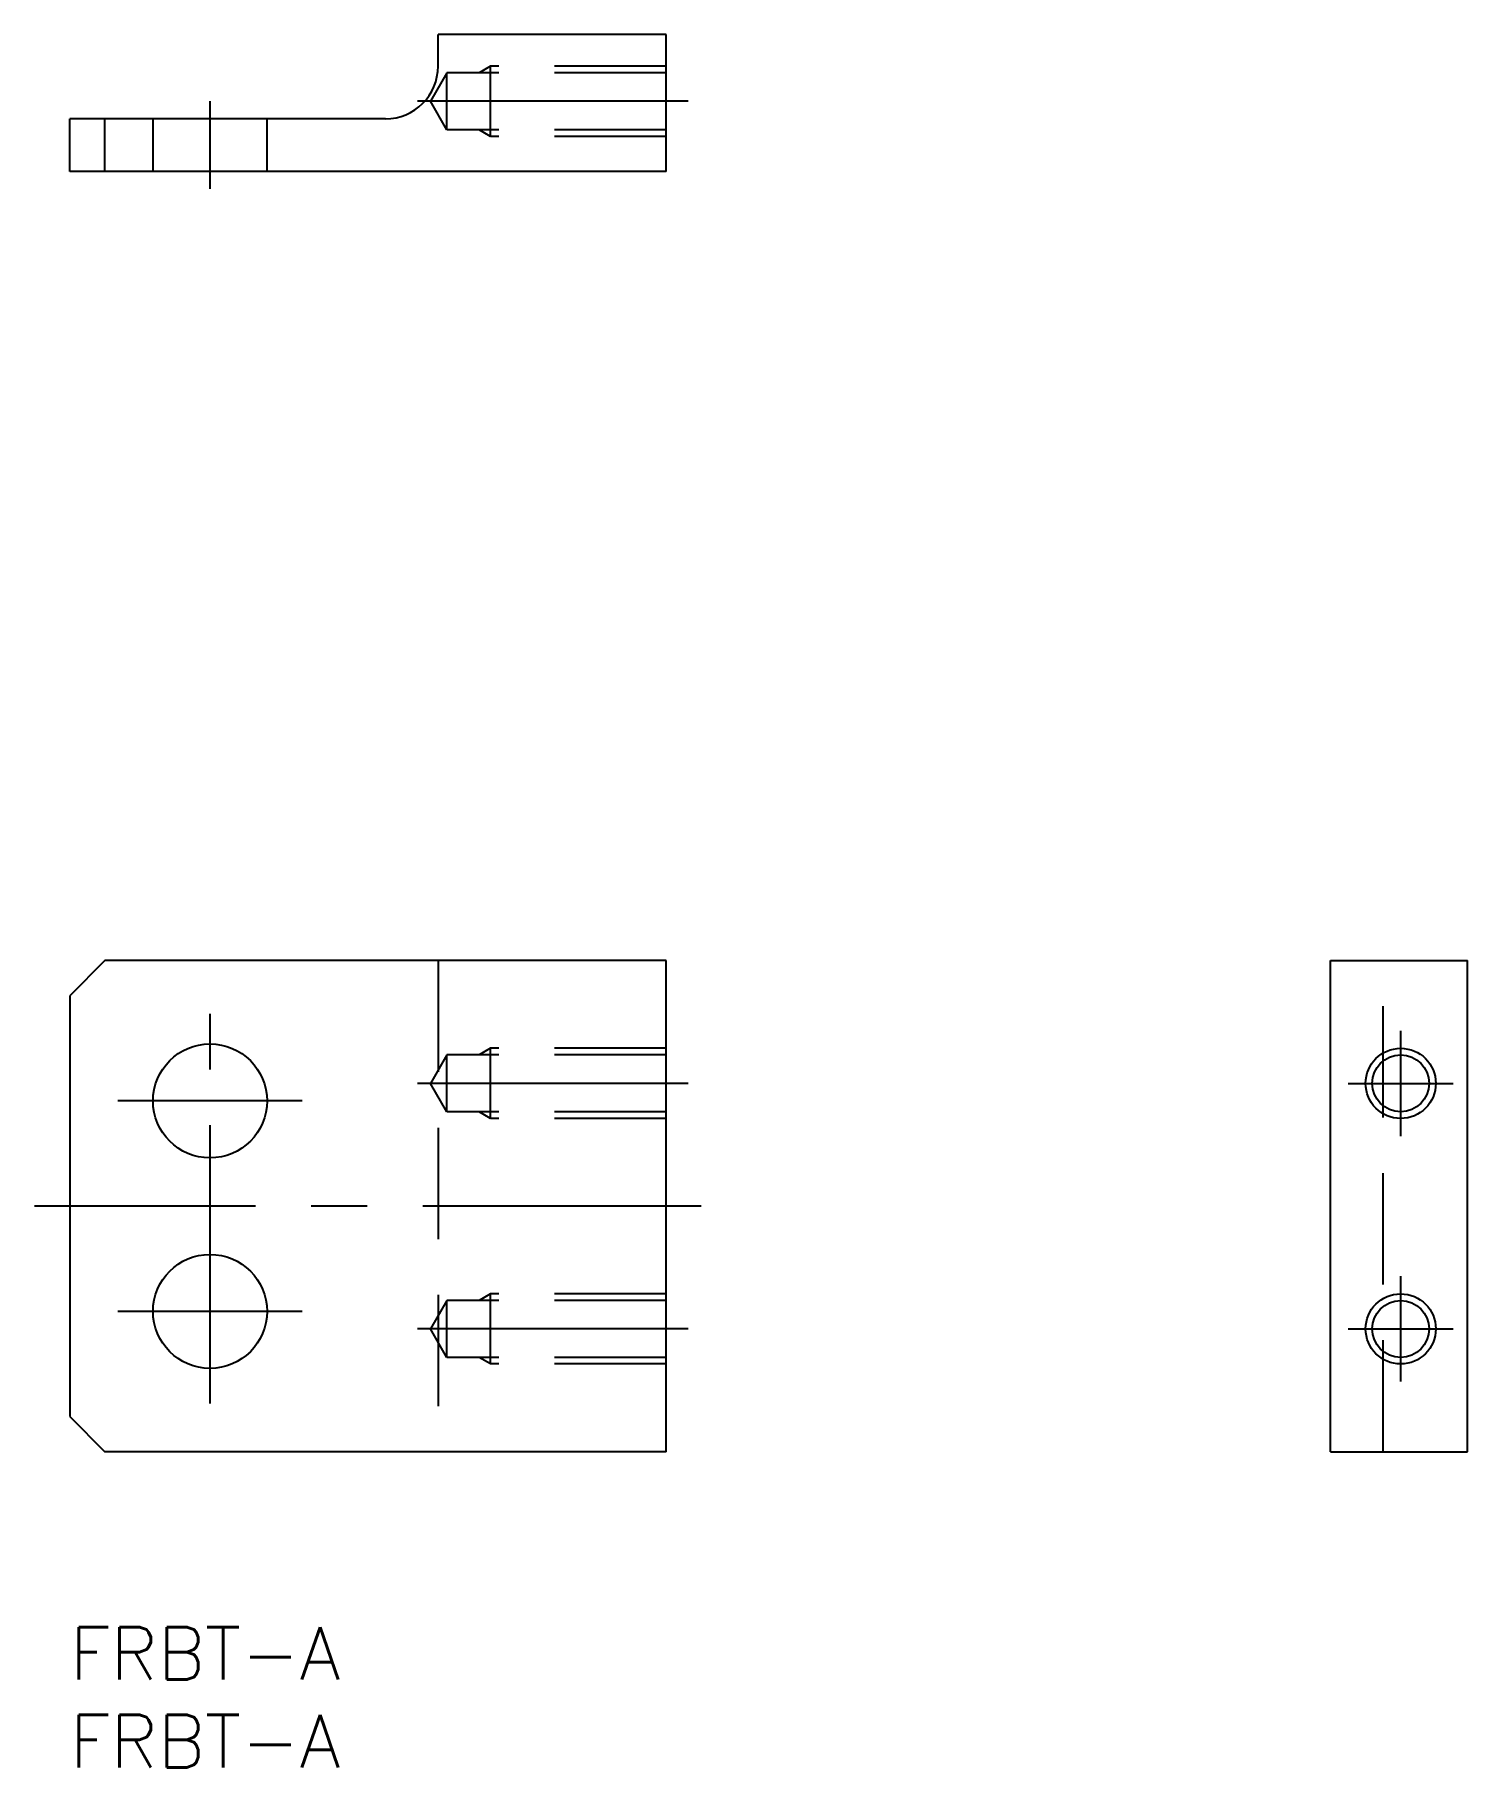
# Model space of a CAD drawing. Extents: x -2 to 79.7, y -8 to 90.8.
import ezdxf

# ---------------------------------------------------------------- set-up
doc = ezdxf.new("R2010")
doc.units = 0
doc.header["$LTSCALE"] = 0.5
doc.linetypes.add('CENTER', pattern=[50.8, 31.75, -6.35, 6.35, -6.35])
doc.linetypes.add('DASHED', pattern=[19.05, 12.7, -6.35])
for name, color, linetype in [('MSM_CENTER', 1, 'CENTER'), ('MSM_CONTINUOUS', 7, 'CONTINUOUS'), ('MSM_DASHED', 4, 'DASHED'), ('MSM_NARROW', 5, 'CONTINUOUS'), ('MSM_PART_NUMBER', 7, 'CONTINUOUS')]:
    doc.layers.add(name, color=color, linetype=linetype)
doc.styles.get("Standard").update_dxf_attribs({"font": 'txt.shx', "height": 3, "bigfont": 'bigfont.shx'})

msp = doc.modelspace()

# ---------------------------------------------------------------- linework, layer by layer
at = {"layer": 'MSM_CENTER'}
for p, q in [((8, 82), (8, 87)), ((35.265, 87), (19.829, 87)), ((8, 12.75), (8, 35.25)), ((75.89, 28), (75.89, 34)), ((35.265, 31), (19.829, 31)), ((72.89, 31), (78.89, 31)), ((13.25, 30), (2.75, 30)), ((36, 24), (-2, 24)), ((75.89, 14), (75.89, 20)), ((13.25, 18), (2.75, 18)), ((35.265, 17), (19.829, 17)), ((72.89, 17), (78.89, 17))]:
    msp.add_line(p, q, dxfattribs=at)
at = {"layer": 'MSM_CONTINUOUS'}
for p, q in [((34, 90.8), (21, 90.8)), ((21, 89), (21, 90.8)), ((34, 83), (34, 90.8)), ((0, 83), (0, 86)), ((18, 86), (0, 86)), ((2, 83), (2, 86)), ((34, 83), (0, 83)), ((2, 38), (0, 36)), ((34, 38), (2, 38)), ((34, 10), (34, 38)), ((71.89, 10), (71.89, 38)), ((71.89, 38), (79.69, 38)), ((79.69, 10), (79.69, 38)), ((0, 36), (0, 12)), ((0, 12), (2, 10)), ((34, 10), (2, 10)), ((71.89, 10), (79.69, 10))]:
    msp.add_line(p, q, dxfattribs=at)
for centre, radius in [((8, 30), 3.25), ((75.89, 31), 1.621), ((8, 18), 3.25), ((75.89, 17), 1.621)]:
    msp.add_circle(centre, radius, dxfattribs=at)
msp.add_arc((18, 89), 3, 270, 0, dxfattribs=at)
at = {"layer": 'MSM_DASHED'}
for p, q in [((24, 89), (23.344, 88.621)), ((34, 89), (24, 89)), ((24, 85), (24, 89)), ((21.5, 88.621), (20.564, 87)), ((34, 88.621), (21.5, 88.621)), ((21.5, 85.379), (21.5, 88.621)), ((21.5, 85.379), (20.564, 87)), ((4.75, 83), (4.75, 86)), ((11.25, 83), (11.25, 86)), ((34, 85.379), (21.5, 85.379)), ((24, 85), (23.344, 85.379)), ((34, 85), (24, 85)), ((21, 38), (21, 10)), ((74.89, 10), (74.89, 38)), ((21.5, 32.621), (20.564, 31)), ((34, 32.621), (21.5, 32.621)), ((21.5, 29.379), (21.5, 32.621)), ((24, 33), (23.344, 32.621)), ((34, 33), (24, 33)), ((24, 29), (24, 33)), ((21.5, 29.379), (20.564, 31)), ((34, 29.379), (21.5, 29.379)), ((24, 29), (23.344, 29.379)), ((34, 29), (24, 29)), ((24, 19), (23.344, 18.621)), ((34, 19), (24, 19)), ((24, 15), (24, 19)), ((21.5, 18.621), (20.564, 17)), ((34, 18.621), (21.5, 18.621)), ((21.5, 15.379), (21.5, 18.621)), ((21.5, 15.379), (20.564, 17)), ((34, 15.379), (21.5, 15.379)), ((24, 15), (23.344, 15.379)), ((34, 15), (24, 15))]:
    msp.add_line(p, q, dxfattribs=at)
at = {"layer": 'MSM_NARROW'}
for centre in [(75.89, 31), (75.89, 17)]:
    msp.add_circle(centre, 2, dxfattribs=at)

# ---------------------------------------------------------------- texts
at = {"layer": 'MSM_PART_NUMBER'}
for p in [(0, -3), (0, -8)]:
    msp.add_text('FRBT-A', height=3, dxfattribs=at).set_placement(p)

doc.saveas('drawing.dxf')
